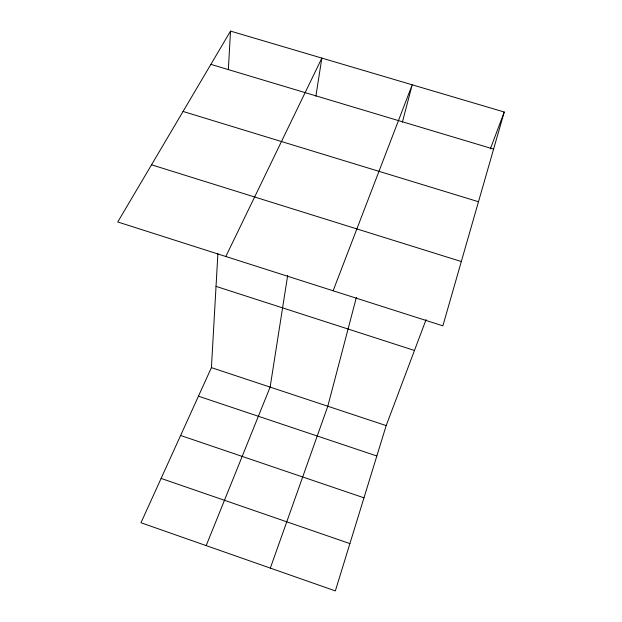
<?xml version="1.0" encoding="UTF-8"?>
<svg xmlns="http://www.w3.org/2000/svg" width="622" height="622" viewBox="0 0 622 622"><rect width="100%" height="100%" fill="white"/><g stroke="black" fill="none" stroke-linecap="round" stroke-linejoin="round"><path stroke-width="0.93" d="M426.093 319.591L386.184 425.603L335.351 590.9L140.984 522.752L211.418 367.633L217.887 253.753M228.344 69.54L230.529 31.1L504.248 112.014L442.864 325.835L117.752 221.976L230.529 31.1M287.691 275.398L270.127 387.109L206.185 545.611M315.859 96.239L321.854 58.095L225.825 256.497M356.39 297.339L327.802 406.236L270.329 568.104M402.38 122.161L412.192 84.802L333.12 290.777M490.315 149.016L504.248 112.014M210.874 64.369L493.596 149.109M183.047 111.455L478.489 201.738M151.535 164.799L461.322 261.535M216.028 286.377L414.47 350.466M211.418 367.633L386.184 425.603M198.449 396.191L376.839 455.98M180.613 435.478L363.979 497.81M161.114 478.427L349.898 543.597"/></g></svg>
